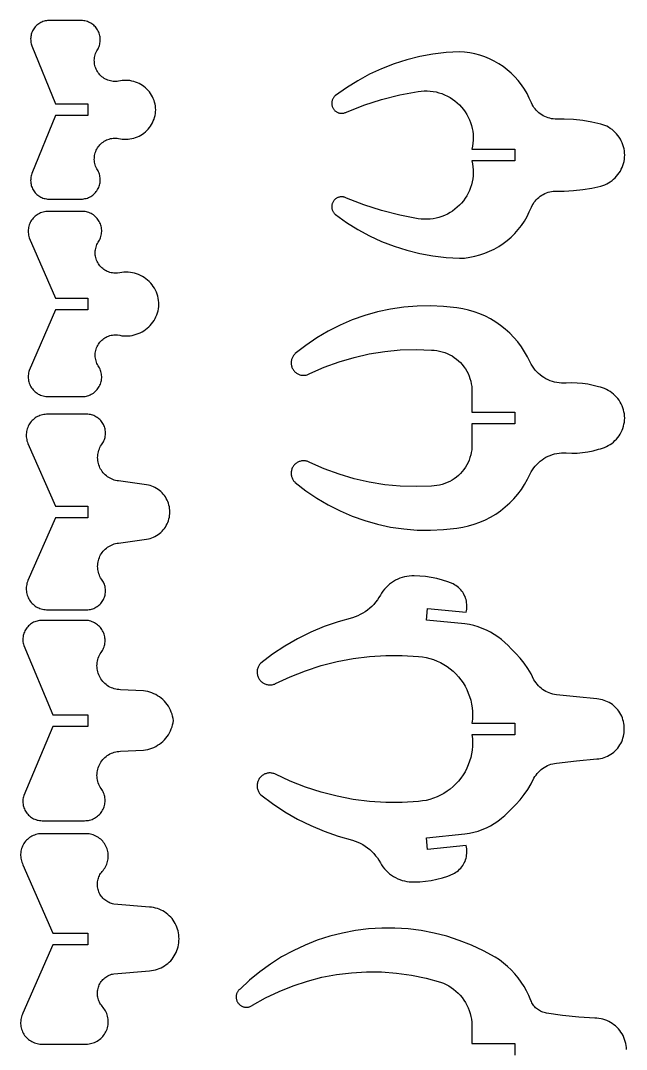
# Model space of a CAD drawing. Extents: x 11 to 463, y 3 to 497.
# Drawn here: x 290.6 to 440.1, y 232.7 to 486.6 of the extents above; entities that cross this region are included whole.
import ezdxf

# ---------------------------------------------------------------- set-up
doc = ezdxf.new("R2010")
doc.units = 0
doc.layers.add('P7YMWNP7_SVG', color=7, linetype='CONTINUOUS')

msp = doc.modelspace()

# ---------------------------------------------------------------- linework, layer by layer
at = {"layer": 'P7YMWNP7_SVG'}
for points in [[(314.8, 457.55), (315.27, 457.45), (315.74, 457.38), (316.21, 457.34), (316.68, 457.33), (317.16, 457.35), (317.63, 457.4), (318.1, 457.48), (318.56, 457.6), (319.01, 457.74), (319.46, 457.91), (319.89, 458.1), (320.3, 458.33), (320.71, 458.58), (321.09, 458.86), (321.46, 459.16), (321.81, 459.48), (322.13, 459.83), (322.44, 460.19), (322.71, 460.58), (322.97, 460.98), (323.2, 461.39), (323.4, 461.83), (323.57, 462.27), (323.71, 462.72), (323.82, 463.18), (323.91, 463.65), (323.96, 464.12), (323.99, 464.59), (323.96, 465.07), (323.91, 465.54), (323.82, 466.01), (323.71, 466.47), (323.57, 466.92), (323.4, 467.36), (323.2, 467.79), (322.97, 468.21), (322.71, 468.61), (322.44, 469), (322.13, 469.36), (321.81, 469.71), (321.46, 470.03), (321.09, 470.33), (320.71, 470.61), (320.3, 470.86), (319.89, 471.08), (319.46, 471.28), (319.01, 471.45), (318.56, 471.59), (318.1, 471.7), (317.63, 471.79), (317.16, 471.84), (316.68, 471.86), (316.21, 471.85), (315.74, 471.81), (315.27, 471.74), (314.8, 471.64), (314.47, 471.6), (314.14, 471.58), (313.8, 471.58), (313.47, 471.6), (313.13, 471.65), (312.81, 471.72), (312.48, 471.8), (312.17, 471.91), (311.86, 472.04), (311.56, 472.19), (311.27, 472.36), (310.99, 472.55), (310.72, 472.75), (310.47, 472.97), (310.23, 473.21), (310.01, 473.46), (309.81, 473.73), (309.62, 474.01), (309.46, 474.3), (309.31, 474.6), (309.18, 474.91), (309.07, 475.22), (308.98, 475.55), (308.91, 475.88), (308.87, 476.21), (308.85, 476.54), (308.84, 476.88), (308.86, 477.21), (308.9, 477.54), (308.97, 477.87), (309.05, 478.2), (309.16, 478.52), (309.28, 478.83), (309.43, 479.13), (309.6, 479.38), (309.75, 479.64), (309.88, 479.92), (310, 480.2), (310.1, 480.48), (310.18, 480.78), (310.24, 481.07), (310.29, 481.38), (310.31, 481.68), (310.31, 481.98), (310.3, 482.29), (310.26, 482.59), (310.21, 482.89), (310.13, 483.18), (310.04, 483.47), (309.93, 483.76), (309.8, 484.03), (309.66, 484.3), (309.49, 484.56), (309.31, 484.8), (309.12, 485.04), (308.91, 485.26), (308.69, 485.46), (308.45, 485.66), (308.21, 485.83), (307.95, 485.99), (307.68, 486.14), (307.4, 486.26), (307.12, 486.37), (306.83, 486.46), (306.53, 486.53), (306.23, 486.59), (305.93, 486.62), (297.32, 486.62), (297.03, 486.58), (296.74, 486.53), (296.45, 486.46), (296.17, 486.37), (295.9, 486.26), (295.63, 486.14), (295.37, 486), (295.12, 485.84), (294.88, 485.66), (294.66, 485.48), (294.44, 485.27), (294.24, 485.06), (294.06, 484.83), (293.89, 484.59), (293.73, 484.33), (293.59, 484.07), (293.47, 483.81), (293.37, 483.53), (293.28, 483.25), (293.22, 482.96), (293.17, 482.67), (293.14, 482.37), (293.13, 482.08), (293.14, 481.79), (293.16, 481.49), (293.21, 481.2), (293.27, 480.91), (293.36, 480.63), (293.46, 480.35), (299.28, 466.03), (307.24, 466.03), (307.24, 463.15), (299.28, 463.15), (293.46, 448.84), (293.36, 448.56), (293.27, 448.28), (293.21, 447.99), (293.16, 447.7), (293.14, 447.4), (293.13, 447.11), (293.14, 446.81), (293.17, 446.52), (293.22, 446.23), (293.28, 445.94), (293.37, 445.66), (293.47, 445.38), (293.59, 445.11), (293.73, 444.85), (293.89, 444.6), (294.06, 444.36), (294.24, 444.13), (294.44, 443.92), (294.66, 443.71), (294.88, 443.52), (295.12, 443.35), (295.37, 443.19), (295.63, 443.05), (295.9, 442.92), (296.17, 442.82), (296.45, 442.73), (296.74, 442.66), (297.03, 442.6), (297.32, 442.57), (305.93, 442.57), (306.23, 442.6), (306.53, 442.66), (306.83, 442.73), (307.12, 442.82), (307.4, 442.92), (307.68, 443.05), (307.95, 443.19), (308.21, 443.36), (308.45, 443.53), (308.69, 443.73), (308.91, 443.93), (309.12, 444.15), (309.31, 444.39), (309.49, 444.63), (309.66, 444.89), (309.8, 445.16), (309.93, 445.43), (310.04, 445.72), (310.13, 446.01), (310.21, 446.3), (310.26, 446.6), (310.3, 446.9), (310.31, 447.21), (310.31, 447.51), (310.29, 447.81), (310.24, 448.11), (310.18, 448.41), (310.1, 448.7), (310, 448.99), (309.88, 449.27), (309.75, 449.54), (309.6, 449.81), (309.43, 450.06), (309.28, 450.36), (309.16, 450.67), (309.05, 450.99), (308.97, 451.32), (308.9, 451.65), (308.86, 451.98), (308.84, 452.31), (308.85, 452.65), (308.87, 452.98), (308.91, 453.31), (308.98, 453.64), (309.07, 453.97), (309.18, 454.28), (309.31, 454.59), (309.46, 454.89), (309.62, 455.18), (309.81, 455.46), (310.01, 455.73), (310.23, 455.98), (310.47, 456.22), (310.72, 456.44), (310.99, 456.64), (311.27, 456.83), (311.56, 457), (311.86, 457.15), (312.17, 457.27), (312.48, 457.38), (312.81, 457.47), (313.13, 457.54), (313.47, 457.59), (313.8, 457.61), (314.14, 457.61), (314.47, 457.59)], [(367.5, 441.28), (367.47, 441.12), (367.44, 440.96), (367.43, 440.81), (367.42, 440.65), (367.43, 440.49), (367.44, 440.33), (367.47, 440.17), (367.5, 440.02), (367.55, 439.87), (367.61, 439.72), (367.67, 439.57), (367.75, 439.43), (367.83, 439.3), (367.92, 439.17), (368.02, 439.04), (368.13, 438.93), (368.24, 438.82), (368.37, 438.71), (371.05, 436.8), (373.85, 435.06), (376.75, 433.49), (379.74, 432.11), (382.81, 430.92), (385.95, 429.92), (389.15, 429.12), (392.39, 428.52), (395.66, 428.12), (398.95, 427.93), (400.22, 428.01), (401.49, 428.18), (402.75, 428.43), (403.99, 428.76), (405.2, 429.17), (406.38, 429.66), (407.53, 430.23), (408.64, 430.86), (409.71, 431.57), (410.73, 432.35), (411.7, 433.19), (412.61, 434.09), (413.46, 435.05), (414.24, 436.06), (414.96, 437.12), (415.61, 438.22), (416.18, 439.37), (416.68, 440.55), (416.87, 440.94), (417.09, 441.32), (417.33, 441.69), (417.6, 442.04), (417.89, 442.37), (418.19, 442.69), (418.52, 442.98), (418.87, 443.25), (419.23, 443.49), (419.61, 443.72), (420, 443.92), (420.4, 444.09), (420.82, 444.23), (421.24, 444.35), (421.67, 444.44), (422.1, 444.5), (422.54, 444.54), (424.82, 444.54), (427.09, 444.66), (429.35, 444.91), (431.59, 445.28), (433.81, 445.77), (434.31, 445.92), (434.79, 446.1), (435.27, 446.32), (435.73, 446.56), (436.17, 446.83), (436.59, 447.14), (436.99, 447.46), (437.37, 447.82), (437.73, 448.2), (438.06, 448.6), (438.36, 449.02), (438.64, 449.46), (438.88, 449.92), (439.1, 450.39), (439.28, 450.87), (439.43, 451.37), (439.55, 451.87), (439.64, 452.39), (439.69, 452.9), (439.71, 453.42), (439.69, 453.94), (439.64, 454.46), (439.55, 454.97), (439.43, 455.47), (439.28, 455.97), (439.1, 456.46), (438.88, 456.93), (438.64, 457.38), (438.36, 457.83), (438.06, 458.25), (437.73, 458.65), (437.37, 459.03), (436.99, 459.38), (436.59, 459.71), (436.17, 460.01), (435.73, 460.28), (435.27, 460.53), (434.79, 460.74), (434.31, 460.92), (433.81, 461.07), (431.59, 461.57), (429.35, 461.94), (427.09, 462.18), (424.82, 462.31), (422.54, 462.3), (422.1, 462.34), (421.67, 462.4), (421.24, 462.49), (420.82, 462.61), (420.4, 462.76), (420, 462.93), (419.61, 463.13), (419.23, 463.35), (418.87, 463.6), (418.52, 463.87), (418.19, 464.16), (417.89, 464.47), (417.6, 464.8), (417.33, 465.15), (417.09, 465.52), (416.87, 465.9), (416.68, 466.29), (416.18, 467.47), (415.61, 468.62), (414.96, 469.72), (414.24, 470.78), (413.46, 471.79), (412.61, 472.75), (411.7, 473.65), (410.73, 474.49), (409.71, 475.27), (408.64, 475.98), (407.53, 476.62), (406.38, 477.18), (405.2, 477.67), (403.99, 478.08), (402.75, 478.41), (401.49, 478.66), (400.22, 478.83), (398.95, 478.91), (395.66, 478.72), (392.39, 478.32), (389.15, 477.72), (385.95, 476.92), (382.81, 475.92), (379.74, 474.73), (376.75, 473.35), (373.85, 471.78), (371.05, 470.04), (368.37, 468.13), (368.24, 468.03), (368.13, 467.92), (368.02, 467.8), (367.92, 467.68), (367.83, 467.55), (367.75, 467.41), (367.67, 467.27), (367.61, 467.13), (367.55, 466.98), (367.5, 466.83), (367.47, 466.67), (367.44, 466.51), (367.43, 466.36), (367.42, 466.2), (367.43, 466.04), (367.44, 465.88), (367.47, 465.72), (367.5, 465.57), (367.55, 465.41), (367.6, 465.27), (367.66, 465.12), (367.74, 464.98), (367.82, 464.84), (367.91, 464.71), (368.01, 464.59), (368.12, 464.47), (368.23, 464.36), (368.35, 464.26), (368.48, 464.16), (368.62, 464.08), (368.75, 464), (368.9, 463.93), (369.05, 463.87), (369.2, 463.82), (369.35, 463.79), (369.51, 463.76), (369.67, 463.74), (369.82, 463.73), (369.98, 463.73), (370.14, 463.74), (370.3, 463.76), (370.45, 463.79), (370.61, 463.84), (370.76, 463.89), (370.91, 463.95), (371.05, 464.02), (375.34, 465.72), (379.73, 467.14), (384.21, 468.27), (388.75, 469.12), (389.48, 469.22), (390.23, 469.26), (390.97, 469.27), (391.71, 469.22), (392.44, 469.13), (393.17, 468.99), (393.89, 468.81), (394.6, 468.58), (395.29, 468.3), (395.96, 467.99), (396.61, 467.63), (397.23, 467.23), (397.83, 466.79), (398.4, 466.32), (398.94, 465.81), (399.45, 465.26), (399.92, 464.69), (400.35, 464.09), (400.74, 463.46), (401.1, 462.81), (401.41, 462.13), (401.68, 461.44), (401.9, 460.73), (402.08, 460.01), (402.21, 459.28), (402.3, 458.55), (402.34, 457.81), (402.33, 457.06), (402.27, 456.32), (402.17, 455.59), (402.02, 454.86), (412.62, 454.86), (412.62, 451.98), (402.02, 451.98), (402.17, 451.25), (402.27, 450.52), (402.33, 449.78), (402.34, 449.04), (402.3, 448.3), (402.21, 447.56), (402.08, 446.83), (401.9, 446.11), (401.68, 445.4), (401.41, 444.71), (401.1, 444.04), (400.74, 443.38), (400.35, 442.76), (399.92, 442.15), (399.45, 441.58), (398.94, 441.04), (398.4, 440.53), (397.83, 440.05), (397.23, 439.61), (396.61, 439.21), (395.96, 438.86), (395.29, 438.54), (394.6, 438.27), (393.89, 438.04), (393.17, 437.85), (392.44, 437.71), (391.71, 437.62), (390.97, 437.58), (390.23, 437.58), (389.48, 437.63), (388.75, 437.72), (384.21, 438.57), (379.73, 439.7), (375.34, 441.12), (371.05, 442.82), (370.91, 442.89), (370.76, 442.95), (370.61, 443.01), (370.45, 443.05), (370.3, 443.08), (370.14, 443.1), (369.98, 443.11), (369.82, 443.11), (369.67, 443.11), (369.51, 443.09), (369.35, 443.06), (369.2, 443.02), (369.05, 442.97), (368.9, 442.91), (368.75, 442.84), (368.62, 442.76), (368.48, 442.68), (368.35, 442.58), (368.23, 442.48), (368.12, 442.37), (368.01, 442.25), (367.91, 442.13), (367.82, 442), (367.74, 441.86), (367.66, 441.72), (367.6, 441.58), (367.55, 441.43)], [(313.95, 409.06), (314.28, 409.06), (314.6, 409.04), (315.11, 408.93), (315.62, 408.84), (316.13, 408.79), (316.65, 408.78), (317.16, 408.79), (317.68, 408.84), (318.19, 408.92), (318.69, 409.03), (319.19, 409.18), (319.68, 409.35), (320.15, 409.56), (320.61, 409.79), (321.05, 410.06), (321.48, 410.35), (321.88, 410.67), (322.27, 411.01), (322.63, 411.38), (322.97, 411.77), (323.29, 412.18), (323.57, 412.61), (323.83, 413.06), (324.06, 413.52), (324.26, 413.99), (324.43, 414.48), (324.57, 414.98), (324.68, 415.49), (324.75, 416), (324.79, 416.51), (324.77, 417.04), (324.71, 417.56), (324.62, 418.08), (324.5, 418.59), (324.34, 419.09), (324.15, 419.59), (323.93, 420.06), (323.68, 420.53), (323.4, 420.97), (323.09, 421.4), (322.75, 421.8), (322.39, 422.19), (322, 422.55), (321.59, 422.88), (321.16, 423.18), (320.72, 423.46), (320.25, 423.71), (319.77, 423.92), (319.28, 424.11), (318.77, 424.26), (318.26, 424.38), (317.74, 424.47), (317.22, 424.52), (316.69, 424.54), (316.16, 424.52), (315.64, 424.47), (315.12, 424.39), (314.6, 424.27), (314.28, 424.25), (313.95, 424.25), (313.62, 424.27), (313.3, 424.31), (312.97, 424.38), (312.66, 424.46), (312.35, 424.57), (312.04, 424.69), (311.75, 424.84), (311.46, 425), (311.19, 425.18), (310.93, 425.38), (310.68, 425.59), (310.45, 425.82), (310.23, 426.07), (310.03, 426.33), (309.84, 426.6), (309.68, 426.88), (309.53, 427.18), (309.4, 427.48), (309.29, 427.79), (309.21, 428.11), (309.14, 428.43), (309.09, 428.75), (309.07, 429.08), (309.07, 429.41), (309.09, 429.74), (309.12, 430.06), (309.19, 430.38), (309.27, 430.7), (309.37, 431.01), (309.49, 431.32), (309.63, 431.62), (309.79, 431.9), (309.97, 432.18), (310.12, 432.45), (310.26, 432.74), (310.38, 433.03), (310.47, 433.33), (310.55, 433.64), (310.61, 433.95), (310.64, 434.26), (310.66, 434.58), (310.66, 434.89), (310.63, 435.21), (310.58, 435.52), (310.52, 435.83), (310.43, 436.13), (310.33, 436.43), (310.2, 436.72), (310.06, 437), (309.9, 437.27), (309.72, 437.53), (309.53, 437.78), (309.32, 438.01), (309.09, 438.23), (308.85, 438.44), (308.6, 438.63), (308.34, 438.8), (308.06, 438.96), (307.78, 439.09), (307.48, 439.21), (307.18, 439.31), (306.88, 439.39), (306.57, 439.45), (306.26, 439.49), (305.94, 439.51), (297.17, 439.51), (296.85, 439.48), (296.53, 439.43), (296.21, 439.36), (295.9, 439.26), (295.6, 439.15), (295.31, 439.02), (295.02, 438.87), (294.75, 438.7), (294.48, 438.52), (294.23, 438.31), (294, 438.1), (293.77, 437.86), (293.57, 437.61), (293.38, 437.35), (293.2, 437.08), (293.05, 436.8), (292.91, 436.5), (292.8, 436.2), (292.7, 435.9), (292.62, 435.58), (292.57, 435.26), (292.53, 434.94), (292.52, 434.62), (292.53, 434.3), (292.56, 433.98), (292.61, 433.66), (292.68, 433.34), (292.77, 433.03), (299.28, 418.1), (307.24, 418.1), (307.24, 415.22), (299.28, 415.22), (292.77, 400.28), (292.68, 399.97), (292.61, 399.65), (292.56, 399.34), (292.53, 399.01), (292.52, 398.69), (292.53, 398.37), (292.57, 398.05), (292.62, 397.73), (292.7, 397.42), (292.8, 397.11), (292.91, 396.81), (293.05, 396.52), (293.2, 396.23), (293.38, 395.96), (293.57, 395.7), (293.77, 395.45), (294, 395.22), (294.23, 395), (294.48, 394.8), (294.75, 394.61), (295.02, 394.44), (295.31, 394.29), (295.6, 394.16), (295.9, 394.05), (296.21, 393.96), (296.53, 393.89), (296.85, 393.84), (297.17, 393.81), (305.94, 393.81), (306.26, 393.82), (306.57, 393.86), (306.88, 393.92), (307.18, 394), (307.48, 394.1), (307.78, 394.22), (308.06, 394.36), (308.34, 394.51), (308.6, 394.68), (308.85, 394.87), (309.09, 395.08), (309.32, 395.3), (309.53, 395.53), (309.72, 395.78), (309.9, 396.04), (310.06, 396.31), (310.2, 396.6), (310.33, 396.89), (310.43, 397.18), (310.52, 397.49), (310.58, 397.79), (310.63, 398.11), (310.66, 398.42), (310.66, 398.74), (310.64, 399.05), (310.61, 399.37), (310.55, 399.68), (310.47, 399.98), (310.38, 400.28), (310.26, 400.58), (310.12, 400.86), (309.97, 401.14), (309.79, 401.41), (309.63, 401.7), (309.49, 401.99), (309.37, 402.3), (309.27, 402.61), (309.19, 402.93), (309.12, 403.25), (309.09, 403.58), (309.07, 403.9), (309.07, 404.23), (309.09, 404.56), (309.14, 404.89), (309.21, 405.21), (309.29, 405.52), (309.4, 405.83), (309.53, 406.14), (309.68, 406.43), (309.84, 406.71), (310.03, 406.98), (310.23, 407.24), (310.45, 407.49), (310.68, 407.72), (310.93, 407.93), (311.19, 408.13), (311.46, 408.31), (311.75, 408.48), (312.04, 408.62), (312.35, 408.75), (312.66, 408.85), (312.97, 408.94), (313.3, 409), (313.62, 409.04)], [(357.51, 374.08), (357.57, 373.89), (357.64, 373.71), (357.72, 373.53), (357.81, 373.35), (357.91, 373.18), (358.03, 373.02), (358.15, 372.87), (358.28, 372.72), (358.42, 372.59), (361.01, 370.57), (363.73, 368.73), (366.56, 367.06), (369.48, 365.58), (372.5, 364.29), (375.6, 363.19), (378.75, 362.3), (381.96, 361.61), (385.21, 361.13), (388.48, 360.86), (391.76, 360.81), (395.04, 360.96), (398.3, 361.32), (399.76, 361.55), (401.19, 361.87), (402.6, 362.28), (403.98, 362.78), (405.33, 363.37), (406.64, 364.04), (407.9, 364.8), (409.1, 365.64), (410.26, 366.55), (411.35, 367.54), (412.37, 368.59), (413.33, 369.71), (414.21, 370.88), (415.01, 372.11), (415.74, 373.39), (416.37, 374.72), (416.64, 375.23), (416.94, 375.72), (417.27, 376.19), (417.62, 376.65), (418.01, 377.07), (418.42, 377.48), (418.85, 377.86), (419.31, 378.2), (419.79, 378.52), (420.29, 378.81), (420.81, 379.07), (421.34, 379.29), (421.88, 379.48), (422.43, 379.64), (423, 379.76), (423.57, 379.84), (424.14, 379.89), (424.72, 379.9), (425.29, 379.88), (426.63, 379.83), (427.97, 379.87), (429.31, 379.98), (430.63, 380.17), (431.94, 380.45), (433.24, 380.8), (433.74, 380.91), (434.24, 381.06), (434.72, 381.24), (435.2, 381.45), (435.66, 381.69), (436.1, 381.96), (436.52, 382.26), (436.93, 382.58), (437.31, 382.93), (437.67, 383.31), (438, 383.71), (438.31, 384.12), (438.59, 384.56), (438.84, 385.01), (439.06, 385.48), (439.25, 385.96), (439.41, 386.46), (439.53, 386.96), (439.63, 387.47), (439.69, 387.98), (439.72, 388.5), (439.69, 389.02), (439.63, 389.53), (439.53, 390.04), (439.41, 390.55), (439.25, 391.04), (439.06, 391.52), (438.84, 391.99), (438.59, 392.44), (438.31, 392.88), (438, 393.3), (437.67, 393.69), (437.31, 394.07), (436.93, 394.42), (436.52, 394.74), (436.1, 395.04), (435.66, 395.31), (435.2, 395.55), (434.72, 395.76), (434.24, 395.94), (433.74, 396.09), (433.24, 396.21), (431.94, 396.56), (430.63, 396.83), (429.31, 397.02), (427.97, 397.13), (426.63, 397.17), (425.29, 397.12), (424.72, 397.1), (424.14, 397.11), (423.57, 397.16), (423, 397.24), (422.43, 397.36), (421.88, 397.52), (421.34, 397.71), (420.81, 397.93), (420.29, 398.19), (419.79, 398.48), (419.31, 398.8), (418.85, 399.15), (418.42, 399.52), (418.01, 399.93), (417.62, 400.36), (417.27, 400.81), (416.94, 401.28), (416.64, 401.78), (416.37, 402.29), (415.74, 403.61), (415.01, 404.89), (414.21, 406.12), (413.33, 407.3), (412.37, 408.41), (411.35, 409.47), (410.26, 410.45), (409.1, 411.36), (407.9, 412.2), (406.64, 412.96), (405.33, 413.63), (403.98, 414.22), (402.6, 414.72), (401.19, 415.13), (399.76, 415.45), (398.3, 415.68), (395.04, 416.04), (391.76, 416.2), (388.48, 416.14), (385.21, 415.87), (381.96, 415.39), (378.75, 414.7), (375.6, 413.81), (372.5, 412.72), (369.48, 411.43), (366.56, 409.94), (363.73, 408.28), (361.01, 406.43), (358.42, 404.41), (358.28, 404.28), (358.15, 404.13), (358.03, 403.98), (357.91, 403.82), (357.81, 403.65), (357.72, 403.48), (357.64, 403.3), (357.57, 403.11), (357.51, 402.92), (357.47, 402.73), (357.43, 402.54), (357.41, 402.34), (357.41, 402.14), (357.41, 401.95), (357.43, 401.75), (357.46, 401.56), (357.5, 401.36), (357.56, 401.17), (357.62, 400.99), (357.7, 400.81), (357.79, 400.63), (357.89, 400.46), (358, 400.3), (358.13, 400.15), (358.26, 400), (358.4, 399.86), (358.55, 399.73), (358.7, 399.61), (358.87, 399.5), (359.04, 399.41), (359.22, 399.32), (359.4, 399.24), (359.59, 399.18), (359.78, 399.13), (359.97, 399.09), (360.16, 399.06), (360.36, 399.05), (360.56, 399.05), (360.75, 399.06), (360.95, 399.08), (361.14, 399.12), (361.33, 399.17), (361.52, 399.23), (361.71, 399.3), (361.88, 399.38), (362.06, 399.48), (365.59, 401.05), (369.22, 402.38), (372.92, 403.48), (376.69, 404.34), (380.51, 404.95), (384.35, 405.31), (388.22, 405.42), (392.08, 405.28), (392.74, 405.25), (393.4, 405.17), (394.05, 405.05), (394.69, 404.88), (395.32, 404.68), (395.93, 404.43), (396.53, 404.15), (397.11, 403.83), (397.66, 403.47), (398.19, 403.07), (398.7, 402.64), (399.17, 402.18), (399.61, 401.69), (400.03, 401.17), (400.4, 400.63), (400.74, 400.06), (401.05, 399.47), (401.31, 398.87), (401.53, 398.24), (401.72, 397.61), (401.86, 396.96), (401.96, 396.31), (402.01, 395.65), (402.02, 394.99), (402.02, 389.94), (412.61, 389.94), (412.61, 387.06), (402.02, 387.06), (402.02, 382.02), (402.01, 381.35), (401.96, 380.7), (401.86, 380.04), (401.72, 379.39), (401.53, 378.76), (401.31, 378.14), (401.05, 377.53), (400.74, 376.94), (400.4, 376.37), (400.03, 375.83), (399.61, 375.31), (399.17, 374.82), (398.7, 374.36), (398.19, 373.93), (397.66, 373.54), (397.11, 373.18), (396.53, 372.85), (395.93, 372.57), (395.32, 372.32), (394.69, 372.12), (394.05, 371.95), (393.4, 371.83), (392.74, 371.75), (392.08, 371.72), (388.22, 371.58), (384.35, 371.69), (380.51, 372.05), (376.69, 372.66), (372.92, 373.52), (369.22, 374.62), (365.59, 375.96), (362.06, 377.52), (361.88, 377.62), (361.71, 377.7), (361.52, 377.77), (361.33, 377.84), (361.14, 377.88), (360.95, 377.92), (360.75, 377.94), (360.56, 377.95), (360.36, 377.95), (360.16, 377.94), (359.97, 377.91), (359.78, 377.87), (359.59, 377.82), (359.4, 377.76), (359.22, 377.68), (359.04, 377.6), (358.87, 377.5), (358.7, 377.39), (358.55, 377.27), (358.4, 377.14), (358.26, 377), (358.13, 376.86), (358, 376.7), (357.89, 376.54), (357.79, 376.37), (357.7, 376.19), (357.62, 376.01), (357.56, 375.83), (357.5, 375.64), (357.46, 375.45), (357.43, 375.25), (357.41, 375.06), (357.41, 374.86), (357.41, 374.66), (357.43, 374.47), (357.47, 374.27)], [(313.06, 357.16), (313.39, 357.31), (313.74, 357.43), (314.1, 357.52), (314.46, 357.6), (314.82, 357.65), (321.74, 358.61), (322.17, 358.69), (322.59, 358.8), (323.01, 358.93), (323.42, 359.09), (323.81, 359.28), (324.19, 359.49), (324.56, 359.73), (324.91, 359.99), (325.25, 360.27), (325.56, 360.57), (325.86, 360.9), (326.13, 361.24), (326.38, 361.6), (326.61, 361.97), (326.81, 362.36), (326.99, 362.76), (327.14, 363.17), (327.26, 363.59), (327.36, 364.01), (327.43, 364.44), (327.47, 364.88), (327.49, 365.31), (327.47, 365.75), (327.43, 366.19), (327.36, 366.62), (327.26, 367.04), (327.14, 367.46), (326.99, 367.87), (326.81, 368.27), (326.61, 368.66), (326.38, 369.03), (326.13, 369.39), (325.86, 369.73), (325.56, 370.05), (325.25, 370.36), (324.91, 370.64), (324.56, 370.9), (324.19, 371.14), (323.81, 371.35), (323.42, 371.53), (323.01, 371.7), (322.59, 371.83), (322.17, 371.94), (321.74, 372.02), (314.82, 372.98), (314.46, 373.03), (314.1, 373.1), (313.74, 373.2), (313.39, 373.32), (313.06, 373.47), (312.73, 373.63), (312.41, 373.81), (312.1, 374.02), (311.81, 374.24), (311.53, 374.48), (311.27, 374.74), (311.02, 375.01), (310.79, 375.3), (310.59, 375.6), (310.4, 375.92), (310.23, 376.25), (310.08, 376.58), (309.95, 376.93), (309.85, 377.28), (309.77, 377.64), (309.71, 378), (309.68, 378.37), (309.66, 378.74), (309.68, 379.11), (309.71, 379.47), (309.77, 379.83), (309.85, 380.19), (309.95, 380.55), (310.08, 380.89), (310.23, 381.23), (310.39, 381.56), (310.58, 381.87), (310.76, 382.11), (310.93, 382.36), (311.07, 382.62), (311.2, 382.89), (311.32, 383.17), (311.41, 383.45), (311.49, 383.74), (311.54, 384.03), (311.58, 384.33), (311.6, 384.62), (311.6, 384.92), (311.59, 385.22), (311.55, 385.52), (311.49, 385.81), (311.42, 386.1), (311.32, 386.38), (311.21, 386.66), (311.09, 386.93), (310.94, 387.19), (310.78, 387.44), (310.6, 387.68), (310.41, 387.91), (310.2, 388.12), (309.98, 388.32), (309.75, 388.51), (309.51, 388.68), (309.25, 388.84), (308.99, 388.98), (308.72, 389.1), (308.44, 389.2), (308.15, 389.29), (307.86, 389.36), (307.57, 389.41), (307.27, 389.44), (297.08, 389.44), (296.74, 389.42), (296.41, 389.38), (296.08, 389.32), (295.75, 389.24), (295.43, 389.13), (295.12, 389.01), (294.82, 388.87), (294.53, 388.7), (294.25, 388.52), (293.98, 388.32), (293.72, 388.1), (293.48, 387.87), (293.25, 387.62), (293.05, 387.36), (292.86, 387.08), (292.68, 386.79), (292.53, 386.49), (292.4, 386.18), (292.28, 385.87), (292.19, 385.55), (292.12, 385.22), (292.07, 384.89), (292.04, 384.55), (292.04, 384.22), (292.05, 383.88), (292.09, 383.55), (292.15, 383.22), (292.23, 382.89), (292.33, 382.57), (292.46, 382.26), (299.28, 366.76), (307.24, 366.76), (307.24, 363.87), (299.28, 363.87), (292.46, 348.37), (292.33, 348.06), (292.23, 347.74), (292.15, 347.41), (292.09, 347.08), (292.05, 346.75), (292.04, 346.41), (292.04, 346.08), (292.07, 345.74), (292.12, 345.41), (292.19, 345.08), (292.28, 344.76), (292.4, 344.44), (292.53, 344.14), (292.68, 343.84), (292.86, 343.55), (293.05, 343.27), (293.25, 343.01), (293.48, 342.76), (293.72, 342.53), (293.98, 342.31), (294.25, 342.11), (294.53, 341.93), (294.82, 341.76), (295.12, 341.62), (295.43, 341.5), (295.75, 341.39), (296.08, 341.31), (296.41, 341.25), (296.74, 341.21), (297.08, 341.19), (307.27, 341.19), (307.57, 341.22), (307.86, 341.27), (308.15, 341.34), (308.44, 341.42), (308.72, 341.53), (308.99, 341.65), (309.25, 341.79), (309.51, 341.95), (309.75, 342.12), (309.98, 342.31), (310.2, 342.51), (310.41, 342.72), (310.6, 342.95), (310.78, 343.19), (310.94, 343.44), (311.09, 343.7), (311.21, 343.97), (311.32, 344.25), (311.42, 344.53), (311.49, 344.82), (311.55, 345.11), (311.59, 345.41), (311.6, 345.71), (311.6, 346.01), (311.58, 346.3), (311.54, 346.6), (311.49, 346.89), (311.41, 347.18), (311.32, 347.46), (311.2, 347.74), (311.07, 348.01), (310.93, 348.27), (310.76, 348.52), (310.58, 348.76), (310.39, 349.07), (310.23, 349.4), (310.08, 349.74), (309.95, 350.08), (309.85, 350.44), (309.77, 350.79), (309.71, 351.16), (309.68, 351.52), (309.66, 351.89), (309.68, 352.26), (309.71, 352.63), (309.77, 352.99), (309.85, 353.35), (309.95, 353.7), (310.08, 354.05), (310.23, 354.38), (310.4, 354.71), (310.59, 355.03), (310.79, 355.33), (311.02, 355.62), (311.27, 355.89), (311.53, 356.15), (311.81, 356.39), (312.1, 356.61), (312.41, 356.82), (312.73, 357)], [(399.52, 277.72), (399.75, 278.04), (399.96, 278.37), (400.14, 278.72), (400.31, 279.08), (400.45, 279.46), (400.57, 279.83), (400.66, 280.22), (400.72, 280.61), (400.76, 281.01), (400.78, 281.4), (400.76, 281.8), (400.73, 282.19), (400.66, 282.58), (400.58, 282.97), (391.07, 282.04), (390.79, 284.91), (400.3, 285.84), (401.39, 286.01), (402.47, 286.26), (403.53, 286.57), (404.57, 286.94), (405.58, 287.37), (406.57, 287.87), (407.52, 288.42), (408.44, 289.03), (409.33, 289.7), (410.16, 290.42), (410.96, 291.19), (411.7, 292), (412.84, 293.11), (413.9, 294.3), (414.88, 295.54), (415.78, 296.84), (416.6, 298.2), (417.33, 299.61), (417.57, 300.01), (417.83, 300.39), (418.11, 300.75), (418.42, 301.1), (418.75, 301.42), (419.09, 301.73), (419.46, 302.01), (419.84, 302.27), (420.24, 302.5), (420.65, 302.71), (421.08, 302.89), (421.51, 303.04), (421.96, 303.17), (422.41, 303.27), (422.86, 303.34), (427.86, 303.86), (432.85, 304.36), (433.31, 304.41), (433.76, 304.48), (434.21, 304.58), (434.66, 304.71), (435.09, 304.87), (435.51, 305.06), (435.92, 305.27), (436.31, 305.51), (436.69, 305.77), (437.05, 306.06), (437.39, 306.37), (437.71, 306.7), (438.01, 307.05), (438.29, 307.42), (438.54, 307.81), (438.77, 308.21), (438.97, 308.62), (439.14, 309.05), (439.28, 309.49), (439.4, 309.94), (439.49, 310.39), (439.55, 310.84), (439.58, 311.3), (439.58, 311.77), (439.58, 312.23), (439.55, 312.69), (439.49, 313.14), (439.4, 313.6), (439.28, 314.04), (439.14, 314.48), (438.97, 314.91), (438.77, 315.32), (438.54, 315.72), (438.29, 316.11), (438.01, 316.48), (437.71, 316.83), (437.39, 317.16), (437.05, 317.47), (436.69, 317.76), (436.31, 318.02), (435.92, 318.26), (435.51, 318.47), (435.09, 318.66), (434.66, 318.82), (434.21, 318.95), (433.76, 319.05), (433.31, 319.12), (432.85, 319.17), (427.86, 319.68), (422.86, 320.19), (422.41, 320.26), (421.96, 320.36), (421.51, 320.49), (421.08, 320.64), (420.65, 320.82), (420.24, 321.03), (419.84, 321.26), (419.46, 321.52), (419.09, 321.8), (418.75, 322.11), (418.42, 322.43), (418.11, 322.78), (417.83, 323.14), (417.57, 323.52), (417.33, 323.92), (416.6, 325.33), (415.78, 326.69), (414.88, 327.99), (413.9, 329.24), (412.84, 330.42), (411.7, 331.53), (410.96, 332.34), (410.16, 333.11), (409.33, 333.83), (408.44, 334.5), (407.52, 335.11), (406.57, 335.66), (405.58, 336.16), (404.57, 336.59), (403.53, 336.96), (402.47, 337.27), (401.39, 337.52), (400.3, 337.69), (390.79, 338.62), (391.07, 341.49), (400.58, 340.56), (400.66, 340.95), (400.73, 341.34), (400.76, 341.73), (400.78, 342.13), (400.76, 342.53), (400.72, 342.92), (400.66, 343.31), (400.57, 343.7), (400.45, 344.08), (400.31, 344.45), (400.14, 344.81), (399.96, 345.16), (399.75, 345.49), (399.52, 345.81), (399.27, 346.12), (398.99, 346.41), (398.7, 346.68), (398.4, 346.93), (398.08, 347.16), (397.74, 347.37), (397.39, 347.56), (396.07, 348.07), (394.73, 348.51), (393.36, 348.87), (391.97, 349.16), (390.57, 349.36), (389.16, 349.48), (387.75, 349.53), (387.15, 349.53), (386.56, 349.49), (385.98, 349.41), (385.39, 349.3), (384.82, 349.14), (384.26, 348.96), (383.71, 348.73), (383.18, 348.47), (382.66, 348.18), (382.17, 347.86), (381.7, 347.5), (381.25, 347.11), (380.82, 346.7), (380.43, 346.26), (380.06, 345.79), (379.72, 345.31), (379.42, 344.8), (379.07, 344.19), (378.68, 343.61), (378.26, 343.05), (377.8, 342.52), (377.31, 342.02), (376.8, 341.54), (376.25, 341.1), (375.68, 340.7), (375.09, 340.32), (374.47, 339.99), (373.84, 339.69), (373.19, 339.43), (372.52, 339.21), (369.02, 338.23), (365.59, 337.03), (362.24, 335.62), (358.99, 334), (355.84, 332.19), (352.8, 330.19), (349.9, 328.01), (349.76, 327.86), (349.64, 327.7), (349.52, 327.53), (349.41, 327.35), (349.32, 327.17), (349.24, 326.98), (349.17, 326.79), (349.11, 326.59), (349.06, 326.39), (349.03, 326.19), (349.02, 325.99), (349.01, 325.78), (349.02, 325.58), (349.04, 325.37), (349.07, 325.17), (349.12, 324.97), (349.18, 324.77), (349.25, 324.58), (349.34, 324.4), (349.44, 324.22), (349.54, 324.04), (349.66, 323.88), (349.79, 323.72), (349.93, 323.57), (350.08, 323.43), (350.24, 323.3), (350.41, 323.18), (350.58, 323.07), (350.76, 322.97), (350.95, 322.88), (351.14, 322.81), (351.33, 322.75), (351.53, 322.7), (351.74, 322.66), (351.94, 322.64), (352.14, 322.63), (352.35, 322.64), (352.55, 322.65), (352.76, 322.69), (352.96, 322.73), (353.15, 322.79), (353.35, 322.85), (353.53, 322.94), (357.2, 324.66), (360.97, 326.14), (364.82, 327.39), (368.74, 328.4), (372.72, 329.15), (376.74, 329.66), (380.78, 329.92), (384.83, 329.92), (388.87, 329.66), (389.8, 329.56), (390.73, 329.39), (391.65, 329.16), (392.55, 328.87), (393.43, 328.53), (394.28, 328.13), (395.11, 327.67), (395.9, 327.16), (396.66, 326.6), (397.38, 325.99), (398.06, 325.34), (398.7, 324.64), (399.29, 323.9), (399.83, 323.13), (400.32, 322.32), (400.75, 321.48), (401.13, 320.62), (401.45, 319.73), (401.72, 318.83), (401.92, 317.9), (402.06, 316.97), (402.15, 316.03), (402.17, 315.09), (402.13, 314.14), (402.02, 313.21), (412.61, 313.21), (412.61, 310.32), (402.02, 310.32), (402.13, 309.39), (402.17, 308.44), (402.15, 307.5), (402.06, 306.56), (401.92, 305.63), (401.72, 304.71), (401.45, 303.8), (401.13, 302.91), (400.75, 302.05), (400.32, 301.21), (399.83, 300.4), (399.29, 299.63), (398.7, 298.89), (398.06, 298.19), (397.38, 297.54), (396.66, 296.93), (395.9, 296.37), (395.11, 295.86), (394.28, 295.41), (393.43, 295), (392.55, 294.66), (391.65, 294.37), (390.73, 294.14), (389.8, 293.98), (388.87, 293.87), (384.83, 293.62), (380.78, 293.62), (376.74, 293.87), (372.72, 294.38), (368.74, 295.13), (364.82, 296.14), (360.97, 297.39), (357.2, 298.87), (353.53, 300.59), (353.35, 300.68), (353.15, 300.75), (352.96, 300.8), (352.76, 300.85), (352.55, 300.88), (352.35, 300.89), (352.14, 300.9), (351.94, 300.89), (351.74, 300.87), (351.53, 300.83), (351.33, 300.78), (351.14, 300.72), (350.95, 300.65), (350.76, 300.56), (350.58, 300.46), (350.41, 300.36), (350.24, 300.24), (350.08, 300.1), (349.93, 299.96), (349.79, 299.81), (349.66, 299.66), (349.54, 299.49), (349.44, 299.32), (349.34, 299.13), (349.25, 298.95), (349.18, 298.76), (349.12, 298.56), (349.07, 298.36), (349.04, 298.16), (349.02, 297.95), (349.01, 297.75), (349.02, 297.55), (349.03, 297.34), (349.06, 297.14), (349.11, 296.94), (349.17, 296.74), (349.24, 296.55), (349.32, 296.36), (349.41, 296.18), (349.52, 296), (349.64, 295.83), (349.76, 295.67), (349.9, 295.52), (352.8, 293.34), (355.84, 291.34), (358.99, 289.53), (362.24, 287.91), (365.59, 286.5), (369.02, 285.3), (372.52, 284.32), (373.19, 284.1), (373.84, 283.84), (374.47, 283.54), (375.09, 283.21), (375.68, 282.84), (376.25, 282.43), (376.8, 281.99), (377.31, 281.52), (377.8, 281.01), (378.26, 280.48), (378.68, 279.92), (379.07, 279.34), (379.42, 278.73), (379.72, 278.23), (380.06, 277.74), (380.43, 277.27), (380.82, 276.83), (381.25, 276.42), (381.7, 276.03), (382.17, 275.68), (382.66, 275.35), (383.18, 275.06), (383.71, 274.8), (384.26, 274.57), (384.82, 274.39), (385.39, 274.23), (385.98, 274.12), (386.56, 274.04), (387.15, 274), (387.75, 274), (389.16, 274.05), (390.57, 274.17), (391.97, 274.38), (393.36, 274.66), (394.73, 275.02), (396.07, 275.46), (397.39, 275.97), (397.74, 276.16), (398.08, 276.37), (398.4, 276.6), (398.7, 276.85), (398.99, 277.12), (399.27, 277.41)], [(323.04, 307), (323.53, 307.21), (324.01, 307.45), (324.47, 307.72), (324.92, 308.02), (325.34, 308.34), (325.75, 308.69), (326.12, 309.07), (326.48, 309.47), (326.81, 309.9), (327.11, 310.34), (327.38, 310.8), (327.62, 311.28), (327.83, 311.77), (328.01, 312.27), (328.16, 312.79), (328.27, 313.31), (328.35, 313.84), (328.27, 314.37), (328.16, 314.89), (328.01, 315.41), (327.83, 315.91), (327.62, 316.41), (327.38, 316.88), (327.11, 317.35), (326.81, 317.79), (326.48, 318.21), (326.12, 318.61), (325.75, 318.99), (325.34, 319.34), (324.92, 319.67), (324.47, 319.97), (324.01, 320.24), (323.53, 320.47), (323.04, 320.68), (322.53, 320.86), (322.02, 321), (321.49, 321.11), (320.96, 321.19), (315.28, 321.44), (314.89, 321.46), (314.51, 321.51), (314.14, 321.58), (313.77, 321.67), (313.4, 321.79), (313.05, 321.93), (312.7, 322.09), (312.37, 322.28), (312.05, 322.49), (311.74, 322.71), (311.45, 322.96), (311.17, 323.23), (310.91, 323.51), (310.67, 323.81), (310.45, 324.12), (310.26, 324.45), (310.08, 324.79), (309.93, 325.14), (309.79, 325.5), (309.69, 325.87), (309.6, 326.24), (309.54, 326.62), (309.51, 327), (309.5, 327.38), (309.52, 327.76), (309.56, 328.14), (309.62, 328.52), (309.71, 328.89), (309.82, 329.26), (309.96, 329.62), (310.12, 329.96), (310.3, 330.3), (310.5, 330.63), (310.69, 330.89), (310.85, 331.16), (311, 331.44), (311.13, 331.72), (311.24, 332.02), (311.33, 332.32), (311.4, 332.63), (311.45, 332.94), (311.48, 333.26), (311.5, 333.58), (311.49, 333.89), (311.46, 334.21), (311.41, 334.52), (311.34, 334.83), (311.25, 335.13), (311.15, 335.43), (311.02, 335.72), (310.88, 336), (310.71, 336.28), (310.54, 336.54), (310.34, 336.79), (310.13, 337.02), (309.9, 337.24), (309.66, 337.45), (309.41, 337.64), (309.15, 337.82), (308.87, 337.98), (308.59, 338.12), (308.3, 338.24), (308, 338.34), (307.69, 338.43), (307.38, 338.49), (307.07, 338.53), (306.76, 338.56), (306.44, 338.56), (295.94, 338.56), (295.63, 338.55), (295.33, 338.52), (295.02, 338.47), (294.72, 338.4), (294.43, 338.31), (294.14, 338.21), (293.86, 338.08), (293.59, 337.93), (293.33, 337.77), (293.07, 337.59), (292.84, 337.4), (292.61, 337.19), (292.4, 336.97), (292.2, 336.73), (292.02, 336.48), (291.86, 336.22), (291.71, 335.95), (291.58, 335.67), (291.47, 335.38), (291.38, 335.09), (291.31, 334.79), (291.25, 334.49), (291.22, 334.18), (291.21, 333.87), (291.22, 333.56), (291.24, 333.26), (291.29, 332.95), (291.36, 332.65), (291.44, 332.36), (298.59, 315.28), (307.24, 315.28), (307.24, 312.4), (298.59, 312.4), (291.44, 295.33), (291.36, 295.03), (291.29, 294.73), (291.24, 294.43), (291.22, 294.12), (291.21, 293.81), (291.22, 293.5), (291.25, 293.2), (291.31, 292.9), (291.38, 292.6), (291.47, 292.3), (291.58, 292.01), (291.71, 291.73), (291.86, 291.46), (292.02, 291.2), (292.2, 290.95), (292.4, 290.72), (292.61, 290.49), (292.84, 290.28), (293.07, 290.09), (293.33, 289.91), (293.59, 289.75), (293.86, 289.61), (294.14, 289.48), (294.43, 289.37), (294.72, 289.28), (295.02, 289.21), (295.33, 289.16), (295.63, 289.13), (295.94, 289.12), (306.44, 289.12), (306.76, 289.13), (307.07, 289.15), (307.38, 289.19), (307.69, 289.26), (308, 289.34), (308.3, 289.45), (308.59, 289.57), (308.87, 289.71), (309.15, 289.87), (309.41, 290.04), (309.66, 290.23), (309.9, 290.44), (310.13, 290.66), (310.34, 290.9), (310.54, 291.15), (310.71, 291.41), (310.88, 291.68), (311.02, 291.96), (311.15, 292.25), (311.25, 292.55), (311.34, 292.85), (311.41, 293.16), (311.46, 293.48), (311.49, 293.79), (311.5, 294.11), (311.48, 294.42), (311.45, 294.74), (311.4, 295.05), (311.33, 295.36), (311.24, 295.66), (311.13, 295.96), (311, 296.25), (310.85, 296.53), (310.69, 296.8), (310.5, 297.06), (310.3, 297.38), (310.12, 297.72), (309.96, 298.07), (309.82, 298.42), (309.71, 298.79), (309.62, 299.16), (309.56, 299.54), (309.52, 299.92), (309.5, 300.3), (309.51, 300.69), (309.54, 301.07), (309.6, 301.44), (309.69, 301.82), (309.79, 302.19), (309.93, 302.54), (310.08, 302.9), (310.26, 303.23), (310.45, 303.56), (310.67, 303.88), (310.91, 304.18), (311.17, 304.46), (311.45, 304.72), (311.74, 304.97), (312.05, 305.2), (312.37, 305.41), (312.7, 305.59), (313.05, 305.75), (313.4, 305.9), (313.77, 306.01), (314.14, 306.11), (314.51, 306.18), (314.89, 306.22), (315.28, 306.24), (320.96, 306.5), (321.49, 306.57), (322.02, 306.68), (322.53, 306.83)], [(313.05, 251.19), (313.36, 251.27), (313.66, 251.33), (322.49, 252.08), (322.98, 252.13), (323.47, 252.21), (323.95, 252.32), (324.42, 252.45), (324.88, 252.62), (325.33, 252.82), (325.77, 253.04), (326.19, 253.3), (326.59, 253.58), (326.98, 253.88), (327.35, 254.21), (327.69, 254.56), (328.01, 254.93), (328.31, 255.32), (328.58, 255.73), (328.83, 256.16), (329.04, 256.6), (329.23, 257.05), (329.4, 257.51), (329.53, 257.99), (329.63, 258.47), (329.7, 258.96), (329.73, 259.45), (329.74, 259.94), (329.73, 260.43), (329.7, 260.92), (329.63, 261.4), (329.53, 261.89), (329.4, 262.36), (329.23, 262.82), (329.04, 263.28), (328.83, 263.72), (328.58, 264.14), (328.31, 264.55), (328.01, 264.94), (327.69, 265.31), (327.35, 265.67), (326.98, 265.99), (326.59, 266.3), (326.19, 266.58), (325.77, 266.83), (325.33, 267.05), (324.88, 267.25), (324.42, 267.42), (323.95, 267.56), (323.47, 267.67), (322.98, 267.74), (322.49, 267.79), (313.66, 268.54), (313.36, 268.6), (313.05, 268.69), (312.76, 268.79), (312.47, 268.91), (312.19, 269.05), (311.92, 269.21), (311.66, 269.38), (311.41, 269.57), (311.17, 269.78), (310.95, 270), (310.74, 270.23), (310.55, 270.48), (310.37, 270.73), (310.21, 271), (310.07, 271.28), (309.95, 271.57), (309.84, 271.86), (309.75, 272.16), (309.69, 272.47), (309.64, 272.78), (309.61, 273.09), (309.6, 273.4), (309.61, 273.72), (309.64, 274.03), (309.69, 274.34), (309.77, 274.64), (309.86, 274.94), (309.96, 275.24), (310.09, 275.52), (310.24, 275.8), (310.4, 276.07), (310.58, 276.32), (310.77, 276.57), (311.01, 276.83), (311.23, 277.11), (311.43, 277.41), (311.61, 277.71), (311.77, 278.03), (311.91, 278.36), (312.03, 278.7), (312.13, 279.04), (312.2, 279.39), (312.25, 279.74), (312.28, 280.09), (312.29, 280.45), (312.27, 280.8), (312.23, 281.16), (312.17, 281.51), (312.09, 281.85), (311.98, 282.19), (311.86, 282.53), (311.71, 282.85), (311.54, 283.16), (311.35, 283.46), (311.14, 283.75), (310.91, 284.03), (310.67, 284.29), (310.41, 284.53), (310.14, 284.76), (309.85, 284.96), (309.55, 285.15), (309.23, 285.32), (308.91, 285.47), (308.58, 285.6), (308.24, 285.71), (307.89, 285.79), (307.54, 285.85), (307.19, 285.89), (306.83, 285.91), (295.74, 285.91), (295.4, 285.89), (295.06, 285.84), (294.72, 285.78), (294.39, 285.69), (294.07, 285.58), (293.75, 285.45), (293.45, 285.3), (293.15, 285.13), (292.86, 284.94), (292.59, 284.74), (292.33, 284.51), (292.09, 284.27), (291.86, 284.02), (291.65, 283.75), (291.46, 283.46), (291.29, 283.17), (291.13, 282.86), (291, 282.55), (290.89, 282.23), (290.8, 281.9), (290.73, 281.56), (290.68, 281.22), (290.65, 280.88), (290.65, 280.54), (290.67, 280.2), (290.71, 279.86), (290.77, 279.53), (290.85, 279.19), (290.96, 278.87), (291.08, 278.55), (291.23, 278.24), (298.58, 261.38), (307.24, 261.38), (307.24, 258.5), (298.58, 258.5), (291.23, 241.63), (291.08, 241.32), (290.96, 241), (290.85, 240.68), (290.77, 240.35), (290.71, 240.01), (290.67, 239.67), (290.65, 239.33), (290.65, 238.99), (290.68, 238.65), (290.73, 238.31), (290.8, 237.98), (290.89, 237.65), (291, 237.32), (291.13, 237.01), (291.29, 236.7), (291.46, 236.41), (291.65, 236.13), (291.86, 235.86), (292.09, 235.6), (292.33, 235.36), (292.59, 235.14), (292.86, 234.93), (293.15, 234.74), (293.45, 234.57), (293.75, 234.42), (294.07, 234.29), (294.39, 234.18), (294.72, 234.1), (295.06, 234.03), (295.4, 233.99), (295.74, 233.96), (306.83, 233.96), (307.19, 233.98), (307.54, 234.02), (307.89, 234.08), (308.24, 234.17), (308.58, 234.27), (308.91, 234.4), (309.23, 234.55), (309.55, 234.72), (309.85, 234.91), (310.14, 235.12), (310.41, 235.34), (310.67, 235.59), (310.91, 235.85), (311.14, 236.12), (311.35, 236.41), (311.54, 236.71), (311.71, 237.02), (311.86, 237.35), (311.98, 237.68), (312.09, 238.02), (312.17, 238.37), (312.23, 238.72), (312.27, 239.07), (312.29, 239.43), (312.28, 239.78), (312.25, 240.14), (312.2, 240.49), (312.13, 240.84), (312.03, 241.18), (311.91, 241.51), (311.77, 241.84), (311.61, 242.16), (311.43, 242.46), (311.23, 242.76), (311.01, 243.04), (310.77, 243.31), (310.58, 243.55), (310.4, 243.81), (310.24, 244.07), (310.09, 244.35), (309.96, 244.64), (309.86, 244.93), (309.77, 245.23), (309.69, 245.54), (309.64, 245.84), (309.61, 246.16), (309.6, 246.47), (309.61, 246.78), (309.64, 247.09), (309.69, 247.4), (309.75, 247.71), (309.84, 248.01), (309.95, 248.3), (310.07, 248.59), (310.21, 248.87), (310.37, 249.14), (310.55, 249.4), (310.74, 249.64), (310.95, 249.88), (311.17, 250.1), (311.41, 250.3), (311.66, 250.49), (311.92, 250.67), (312.19, 250.82), (312.47, 250.96), (312.76, 251.08)]]:
    msp.add_lwpolyline(points, close=True, dxfattribs=at)
msp.add_lwpolyline([(440.14, 232.64), (440.12, 233.15), (440.06, 233.65), (439.97, 234.15), (439.85, 234.64), (439.7, 235.12), (439.51, 235.6), (439.3, 236.06), (439.06, 236.5), (438.79, 236.93), (438.49, 237.34), (438.17, 237.73), (437.82, 238.1), (437.45, 238.44), (437.06, 238.76), (436.65, 239.06), (436.22, 239.33), (435.77, 239.57), (435.31, 239.78), (434.84, 239.96), (434.36, 240.11), (433.87, 240.23), (433.37, 240.31), (432.86, 240.37), (432.36, 240.39), (428.37, 240.63), (424.39, 241.05), (420.44, 241.64), (420.14, 241.69), (419.84, 241.76), (419.55, 241.85), (419.26, 241.96), (418.98, 242.09), (418.71, 242.23), (418.45, 242.39), (418.2, 242.56), (417.96, 242.76), (417.73, 242.96), (417.52, 243.18), (417.32, 243.42), (417.14, 243.66), (416.97, 243.92), (416.82, 244.18), (416.69, 244.46), (416.57, 244.74), (416.08, 245.93), (415.52, 247.09), (414.89, 248.21), (414.19, 249.29), (413.43, 250.33), (412.61, 251.32), (411.74, 252.26), (410.81, 253.14), (409.82, 253.97), (408.79, 254.74), (407.72, 255.45), (404.87, 257.01), (401.93, 258.39), (398.91, 259.58), (395.82, 260.58), (392.67, 261.38), (389.48, 261.99), (386.26, 262.4), (383.01, 262.6), (379.77, 262.6), (376.52, 262.4), (373.3, 262), (370.11, 261.39), (366.96, 260.59), (363.87, 259.59), (360.85, 258.4), (357.91, 257.03), (355.05, 255.47), (352.31, 253.74), (349.67, 251.84), (347.16, 249.78), (344.79, 247.56), (344.66, 247.46), (344.54, 247.34), (344.43, 247.22), (344.33, 247.09), (344.24, 246.96), (344.16, 246.81), (344.08, 246.67), (344.02, 246.52), (343.96, 246.36), (343.92, 246.21), (343.88, 246.05), (343.86, 245.89), (343.84, 245.72), (343.84, 245.56), (343.85, 245.39), (343.87, 245.23), (343.9, 245.07), (343.93, 244.91), (343.98, 244.76), (344.04, 244.6), (344.11, 244.45), (344.19, 244.31), (344.28, 244.17), (344.38, 244.04), (344.48, 243.91), (344.59, 243.8), (344.71, 243.68), (344.84, 243.58), (344.97, 243.49), (345.11, 243.4), (345.26, 243.32), (345.41, 243.26), (345.56, 243.2), (345.72, 243.15), (345.88, 243.12), (346.04, 243.09), (346.2, 243.07), (346.37, 243.07), (346.53, 243.07), (346.69, 243.09), (346.85, 243.12), (347.01, 243.15), (347.17, 243.2), (347.32, 243.26), (347.47, 243.32), (347.62, 243.4), (347.76, 243.49), (347.89, 243.58), (351.12, 245.39), (354.46, 246.99), (357.9, 248.37), (361.42, 249.53), (365, 250.45), (368.64, 251.14), (372.32, 251.59), (376.02, 251.8), (379.72, 251.77), (383.41, 251.5), (387.08, 250.99), (390.71, 250.24), (394.28, 249.26), (394.97, 249), (395.64, 248.69), (396.29, 248.34), (396.91, 247.95), (397.51, 247.52), (398.08, 247.05), (398.62, 246.55), (399.12, 246.01), (399.6, 245.45), (400.03, 244.85), (400.42, 244.23), (400.78, 243.58), (401.09, 242.92), (401.36, 242.23), (401.59, 241.53), (401.77, 240.81), (401.9, 240.09), (401.99, 239.36), (402.03, 238.62), (402.02, 237.89), (402.02, 234.08), (412.61, 234.08), (412.61, 231.2)], dxfattribs=at)

doc.saveas('drawing.dxf')
